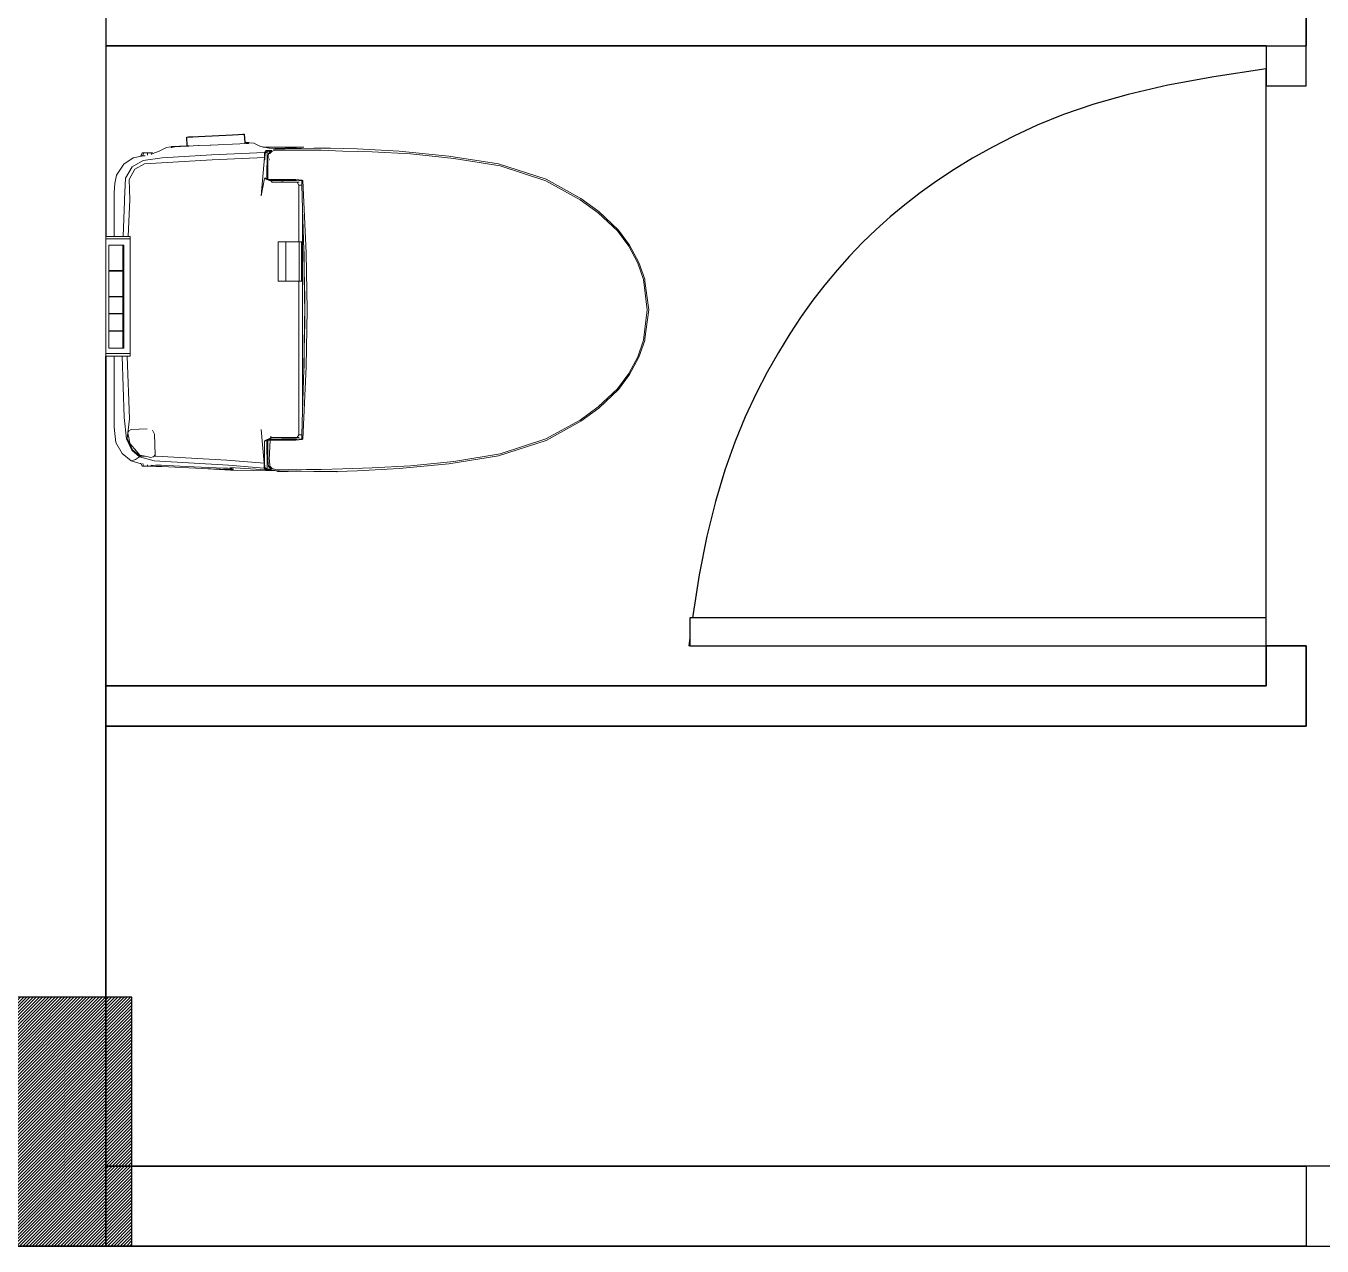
# Model space of a CAD drawing. Header units: millimetres. Extents: x 6923 to 14208, y 3430 to 4414.
# Drawn here: x 13060.1 to 13133.1, y 4105.7 to 4174.3 of the extents above; entities that cross this region are included whole.
import ezdxf

# ---------------------------------------------------------------- set-up
doc = ezdxf.new("R2010")
doc.units = ezdxf.units.MM
doc.linetypes.add('DASHED2', pattern=[0.375, 0.25, -0.125])
for name, color, linetype, lineweight in [('door', 104, 'Continuous', 25), ('Furniture', 252, 'Continuous', 0), ('wall', 160, 'Continuous', 35)]:
    doc.layers.add(name, color=color, linetype=linetype, lineweight=lineweight)
doc.layers.add('GRID LINE', color=12, linetype='DASHED2')
doc.layers.add('SectionCutEdges', color=7, linetype='Continuous')

msp = doc.modelspace()

# ---------------------------------------------------------------- hatches: boundary and pattern name
at = {"layer": 'GRID LINE', "linetype": 'DASHED2'}
h = msp.add_hatch(dxfattribs=at)
h.set_pattern_fill('ANSI31', color=5)
h.set_pattern_definition([(45, (-2369.56855, 3619.59049), (-0.0883883476, 0.0883883476), [])])
h.paths.add_polyline_path([(13055.26, 4119.671), (13055.26, 4114.669), (13055.26, 4110.165), (13054.106, 4110.165), (13054.106, 4105.671), (13064.26, 4105.671), (13064.26, 4119.671)])
h.paths.add_polyline_path([(13055.26, 4119.671), (13054.106, 4119.671), (13054.106, 4110.165), (13055.26, 4110.165), (13055.26, 4114.669)], flags=17)
h.paths.add_polyline_path([(13066.106, 4119.671), (13064.26, 4119.671), (13064.26, 4105.671), (13066.106, 4105.671)])

# ---------------------------------------------------------------- linework, layer by layer
for p, q in [((13069.191, 4168.093), (13069.281, 4168.098)), ((13069.219, 4167.606), (13069.191, 4168.093)), ((13069.281, 4168.098), (13069.525, 4168.11)), ((13069.525, 4168.11), (13069.859, 4168.126)), ((13069.859, 4168.126), (13071.761, 4168.218)), ((13071.761, 4168.218), (13072.096, 4168.235)), ((13072.096, 4168.235), (13072.34, 4168.246)), ((13072.34, 4168.246), (13072.43, 4168.251)), ((13072.43, 4168.251), (13072.456, 4167.779))]:
    msp.add_line(p, q)
at = {"layer": 'door'}
for p, q in [((13129.95, 4173.222), (13129.95, 4170.97)), ((13129.95, 4173.222), (13132.202, 4173.222)), ((13132.202, 4170.97), (13132.202, 4173.222)), ((13129.95, 4139.442), (13129.95, 4171.929)), ((13129.95, 4170.97), (13132.202, 4170.97)), ((13097.52, 4141.018), (13097.52, 4139.442)), ((13129.95, 4141.018), (13097.52, 4141.018)), ((13097.52, 4139.88), (13097.463, 4139.442)), ((13097.52, 4139.442), (13097.463, 4139.442)), ((13097.52, 4139.442), (13129.95, 4139.442)), ((13134.003, 4110.165), (13132.202, 4110.165)), ((13132.202, 4110.165), (13132.202, 4105.661)), ((13132.202, 4105.661), (13134.454, 4105.661))]:
    msp.add_line(p, q, dxfattribs=at)
msp.add_lwpolyline([(13129.95, 4171.929), (13127, 4171.49), (13124.428, 4171.009), (13122.192, 4170.49), (13120.249, 4169.94), (13118.555, 4169.362), (13117.068, 4168.764), (13115.745, 4168.151), (13114.544, 4167.527), (13113.427, 4166.897), (13112.382, 4166.261), (13111.401, 4165.614), (13110.479, 4164.956), (13109.609, 4164.283), (13108.783, 4163.593), (13107.995, 4162.884), (13107.239, 4162.152), (13106.507, 4161.396), (13105.798, 4160.608), (13105.108, 4159.782), (13104.435, 4158.912), (13103.777, 4157.99), (13103.131, 4157.01), (13102.494, 4155.965), (13101.864, 4154.848), (13101.241, 4153.649), (13100.63, 4152.348), (13100.04, 4150.92), (13099.478, 4149.34), (13098.952, 4147.584), (13098.47, 4145.628), (13098.04, 4143.447), (13097.67, 4141.018)], dxfattribs=at)
at = {"layer": 'Furniture'}
for p, q in [((13066.608, 4167.04), (13066.674, 4167.206)), ((13066.674, 4167.206), (13066.762, 4167.206)), ((13066.715, 4167.04), (13066.762, 4167.206)), ((13066.762, 4167.206), (13066.972, 4167.206)), ((13066.972, 4167.066), (13066.972, 4167.206)), ((13067.182, 4167.206), (13066.972, 4167.206)), ((13067.269, 4167.206), (13067.182, 4167.206)), ((13067.207, 4167.118), (13067.182, 4167.206)), ((13067.269, 4167.206), (13067.289, 4167.157)), ((13067.289, 4167.157), (13067.646, 4167.292)), ((13067.295, 4167.142), (13067.289, 4167.157)), ((13067.646, 4167.292), (13068.047, 4167.513)), ((13070.58, 4167.095), (13067.813, 4166.921)), ((13068.047, 4167.513), (13068.289, 4167.549)), ((13068.289, 4167.549), (13068.324, 4167.523)), ((13068.29, 4167.492), (13068.29, 4167.488)), ((13068.323, 4167.491), (13068.323, 4167.495)), ((13068.324, 4167.523), (13068.326, 4167.558)), ((13068.324, 4167.523), (13068.341, 4167.511)), ((13068.326, 4167.558), (13069.219, 4167.606)), ((13068.326, 4167.558), (13068.347, 4167.555)), ((13068.341, 4167.511), (13068.523, 4167.539)), ((13068.347, 4167.555), (13068.384, 4167.553)), ((13068.384, 4167.553), (13068.455, 4167.552)), ((13068.523, 4167.539), (13068.823, 4167.563)), ((13068.823, 4167.563), (13068.692, 4167.558)), ((13068.829, 4167.563), (13068.823, 4167.563)), ((13068.829, 4167.563), (13068.833, 4167.564)), ((13068.833, 4167.564), (13069.22, 4167.581)), ((13069.219, 4167.6), (13069.219, 4167.606)), ((13069.219, 4167.6), (13069.309, 4167.603)), ((13069.22, 4167.581), (13069.31, 4167.585)), ((13069.22, 4167.581), (13069.22, 4167.584)), ((13069.309, 4167.603), (13069.335, 4167.605)), ((13069.31, 4167.585), (13069.554, 4167.596)), ((13069.554, 4167.596), (13069.858, 4167.609)), ((13069.889, 4167.61), (13069.858, 4167.609)), ((13069.889, 4167.61), (13069.888, 4167.613)), ((13070.512, 4167.638), (13069.889, 4167.61)), ((13070.512, 4167.638), (13070.551, 4167.64)), ((13070.551, 4167.64), (13072.182, 4167.706)), ((13073.562, 4167.225), (13070.58, 4167.095)), ((13072.182, 4167.706), (13072.509, 4167.723)), ((13072.456, 4167.779), (13072.689, 4167.791)), ((13072.456, 4167.779), (13072.457, 4167.778)), ((13072.457, 4167.778), (13072.457, 4167.767)), ((13072.458, 4167.744), (13072.459, 4167.742)), ((13072.509, 4167.723), (13072.519, 4167.723)), ((13072.519, 4167.723), (13072.646, 4167.735)), ((13072.519, 4167.723), (13072.568, 4167.733)), ((13072.568, 4167.733), (13072.618, 4167.751)), ((13072.618, 4167.751), (13072.657, 4167.77)), ((13072.66, 4167.741), (13072.646, 4167.735)), ((13072.657, 4167.77), (13072.689, 4167.791)), ((13072.681, 4167.751), (13072.66, 4167.741)), ((13072.694, 4167.756), (13072.681, 4167.751)), ((13072.689, 4167.791), (13072.694, 4167.756)), ((13072.736, 4167.774), (13072.694, 4167.756)), ((13072.736, 4167.774), (13072.971, 4167.744)), ((13072.971, 4167.744), (13073.337, 4167.562)), ((13073.337, 4167.562), (13073.574, 4167.516)), ((13073.497, 4167.516), (13073.479, 4167.516)), ((13073.479, 4167.516), (13073.497, 4167.516)), ((13073.497, 4167.516), (13073.542, 4167.516)), ((13073.541, 4167.516), (13073.497, 4167.516)), ((13073.542, 4167.516), (13073.574, 4167.516)), ((13073.562, 4167.225), (13073.561, 4166.943)), ((13073.666, 4167.329), (13073.562, 4167.225)), ((13073.61, 4167.184), (13073.562, 4167.225)), ((13073.574, 4167.516), (13073.834, 4167.465)), ((13073.574, 4167.516), (13075.79, 4167.516)), ((13073.581, 4166.906), (13073.61, 4167.184)), ((13073.61, 4167.184), (13073.71, 4167.283)), ((13073.974, 4167.342), (13073.666, 4167.329)), ((13073.71, 4167.283), (13073.666, 4167.329)), ((13073.71, 4167.283), (13073.703, 4165.742)), ((13073.71, 4167.283), (13073.908, 4167.292)), ((13073.793, 4167.173), (13073.747, 4166.806)), ((13073.793, 4167.173), (13073.908, 4167.292)), ((13073.874, 4167.168), (13073.793, 4167.173)), ((13073.834, 4167.465), (13074.735, 4167.451)), ((13073.874, 4167.168), (13074.008, 4167.291)), ((13073.908, 4167.292), (13073.913, 4167.297)), ((13073.913, 4167.297), (13073.945, 4167.33)), ((13073.945, 4167.33), (13073.953, 4167.334)), ((13074.194, 4167.349), (13074.008, 4167.291)), ((13074.067, 4167.399), (13074.143, 4167.416)), ((13074.19, 4167.419), (13074.143, 4167.416)), ((13074.412, 4167.434), (13074.19, 4167.419)), ((13074.534, 4167.36), (13074.194, 4167.349)), ((13074.412, 4167.434), (13074.734, 4167.438)), ((13074.534, 4167.36), (13074.92, 4167.359)), ((13074.732, 4167.443), (13074.735, 4167.451)), ((13074.734, 4167.438), (13074.825, 4167.441)), ((13074.735, 4167.451), (13074.755, 4167.502)), ((13074.842, 4167.502), (13074.755, 4167.502)), ((13074.825, 4167.441), (13074.842, 4167.502)), ((13074.825, 4167.441), (13074.833, 4167.44)), ((13074.833, 4167.44), (13075.053, 4167.446)), ((13075.053, 4167.502), (13074.842, 4167.502)), ((13074.92, 4167.359), (13075.378, 4167.363)), ((13075.053, 4167.446), (13075.053, 4167.502)), ((13075.053, 4167.502), (13075.263, 4167.502)), ((13075.053, 4167.446), (13075.136, 4167.448)), ((13075.136, 4167.448), (13075.278, 4167.449)), ((13075.278, 4167.449), (13075.263, 4167.502)), ((13075.263, 4167.502), (13075.35, 4167.502)), ((13075.278, 4167.449), (13075.371, 4167.449)), ((13075.35, 4167.502), (13075.371, 4167.449)), ((13075.371, 4167.449), (13075.645, 4167.451)), ((13075.378, 4167.363), (13075.936, 4167.356)), ((13075.578, 4167.516), (13075.664, 4167.516)), ((13075.645, 4167.451), (13076.335, 4167.461)), ((13075.664, 4167.516), (13075.728, 4167.516)), ((13075.772, 4167.516), (13075.728, 4167.516)), ((13075.79, 4167.516), (13075.772, 4167.516)), ((13075.936, 4167.356), (13076.749, 4167.348)), ((13077.278, 4167.462), (13076.335, 4167.461)), ((13076.749, 4167.348), (13077.97, 4167.306)), ((13078.779, 4167.428), (13077.278, 4167.462)), ((13077.97, 4167.306), (13079.635, 4167.264)), ((13078.779, 4167.428), (13081.147, 4167.3)), ((13079.635, 4167.264), (13081.779, 4167.147)), ((13081.147, 4167.3), (13083.947, 4167.024)), ((13081.779, 4167.147), (13084.234, 4166.894)), ((13065.245, 4165.953), (13065.641, 4166.562)), ((13065.641, 4166.562), (13066.178, 4166.925)), ((13066.123, 4166.425), (13065.751, 4165.775)), ((13066.737, 4166.768), (13066.123, 4166.425)), ((13066.178, 4166.925), (13066.737, 4167.04)), ((13066.271, 4166.282), (13066.818, 4166.586)), ((13066.715, 4167.04), (13066.608, 4167.04)), ((13066.737, 4167.04), (13066.715, 4167.04)), ((13066.737, 4167.04), (13066.842, 4167.04)), ((13067.813, 4166.921), (13066.737, 4166.768)), ((13066.818, 4166.586), (13067.776, 4166.638)), ((13067.776, 4166.638), (13070.615, 4166.817)), ((13070.615, 4166.817), (13073.561, 4166.943)), ((13073.561, 4166.943), (13073.373, 4164.787)), ((13073.583, 4166.805), (13073.561, 4166.803)), ((13073.583, 4166.805), (13073.581, 4166.906)), ((13073.747, 4166.806), (13073.763, 4165.714)), ((13073.843, 4166.845), (13073.832, 4166.845)), ((13073.836, 4166.816), (13073.84, 4166.816)), ((13086.744, 4166.583), (13083.947, 4167.024)), ((13084.234, 4166.894), (13086.834, 4166.467)), ((13089.418, 4165.726), (13086.744, 4166.583)), ((13086.834, 4166.467), (13089.413, 4165.626)), ((13065.141, 4165.473), (13065.245, 4165.953)), ((13065.751, 4165.775), (13065.688, 4164.594)), ((13065.947, 4165.709), (13066.271, 4166.282)), ((13065.978, 4164.57), (13065.947, 4165.709)), ((13073.373, 4164.787), (13073.562, 4165.765)), ((13073.562, 4165.765), (13073.595, 4165.791)), ((13073.562, 4165.765), (13073.981, 4165.596)), ((13073.612, 4165.783), (13073.595, 4165.791)), ((13073.615, 4165.781), (13073.612, 4165.783)), ((13073.62, 4165.78), (13073.615, 4165.781)), ((13073.703, 4165.742), (13073.62, 4165.78)), ((13073.763, 4165.714), (13073.703, 4165.742)), ((13073.784, 4165.705), (13073.763, 4165.714)), ((13073.795, 4165.705), (13073.784, 4165.705)), ((13073.81, 4165.693), (13073.784, 4165.705)), ((13073.858, 4165.687), (13073.795, 4165.705)), ((13073.858, 4165.705), (13073.795, 4165.705)), ((13073.858, 4165.681), (13073.81, 4165.693)), ((13073.858, 4165.671), (13073.81, 4165.693)), ((13073.889, 4165.705), (13073.858, 4165.705)), ((13073.905, 4165.65), (13073.858, 4165.671)), ((13074.163, 4165.705), (13073.889, 4165.705)), ((13073.981, 4165.615), (13073.905, 4165.65)), ((13073.986, 4165.65), (13073.905, 4165.65)), ((13074.027, 4165.638), (13073.986, 4165.65)), ((13073.986, 4165.65), (13074.003, 4165.65)), ((13074.129, 4165.65), (13074.003, 4165.65)), ((13074.145, 4165.638), (13074.027, 4165.638)), ((13074.133, 4165.65), (13074.129, 4165.65)), ((13074.294, 4165.65), (13074.133, 4165.65)), ((13074.185, 4165.638), (13074.145, 4165.638)), ((13074.507, 4165.705), (13074.163, 4165.705)), ((13074.382, 4165.638), (13074.185, 4165.638)), ((13074.343, 4165.65), (13074.294, 4165.65)), ((13074.405, 4165.65), (13074.343, 4165.65)), ((13074.666, 4165.638), (13074.382, 4165.638)), ((13074.5, 4165.65), (13074.405, 4165.65)), ((13074.638, 4165.65), (13074.5, 4165.65)), ((13074.507, 4165.705), (13074.846, 4165.705)), ((13074.907, 4165.65), (13074.638, 4165.65)), ((13074.993, 4165.638), (13074.666, 4165.638)), ((13074.846, 4165.705), (13075.338, 4165.705)), ((13074.928, 4165.65), (13074.907, 4165.65)), ((13074.967, 4165.65), (13074.928, 4165.65)), ((13075.055, 4165.65), (13074.967, 4165.65)), ((13075.239, 4165.638), (13074.993, 4165.638)), ((13075.256, 4165.65), (13075.055, 4165.65)), ((13075.666, 4165.631), (13075.239, 4165.638)), ((13075.343, 4165.65), (13075.256, 4165.65)), ((13075.338, 4165.705), (13075.675, 4165.657)), ((13075.675, 4165.657), (13075.666, 4165.631)), ((13075.672, 4165.407), (13075.666, 4165.631)), ((13075.675, 4165.657), (13075.685, 4165.656)), ((13075.685, 4165.656), (13075.717, 4165.651)), ((13075.908, 4161.575), (13075.717, 4165.651)), ((13089.413, 4165.626), (13091.337, 4164.564)), ((13091.379, 4164.638), (13089.418, 4165.726)), ((13065.108, 4164.979), (13065.141, 4165.473)), ((13065.108, 4162.495), (13065.108, 4164.979)), ((13073.981, 4165.615), (13073.981, 4165.596)), ((13073.981, 4165.596), (13073.981, 4165.57)), ((13073.981, 4165.57), (13073.981, 4165.563)), ((13073.981, 4165.563), (13073.981, 4165.55)), ((13073.981, 4165.55), (13073.981, 4165.525)), ((13074.061, 4165.549), (13073.981, 4165.55)), ((13074.071, 4165.549), (13074.061, 4165.549)), ((13074.738, 4165.557), (13074.071, 4165.549)), ((13074.62, 4165.57), (13074.519, 4165.57)), ((13074.62, 4165.57), (13075.494, 4165.557)), ((13075.4, 4165.549), (13074.738, 4165.557)), ((13075.494, 4165.557), (13075.4, 4165.549)), ((13075.504, 4165.39), (13075.4, 4165.549)), ((13075.522, 4165.557), (13075.494, 4165.557)), ((13075.504, 4165.39), (13075.504, 4162.189)), ((13075.504, 4165.39), (13075.645, 4165.39)), ((13075.645, 4165.39), (13075.673, 4165.39)), ((13075.673, 4165.39), (13075.672, 4165.407)), ((13075.71, 4164.058), (13075.673, 4165.39)), ((13065.678, 4164.488), (13065.61, 4162.495)), ((13065.688, 4164.594), (13065.678, 4164.488)), ((13065.9, 4162.495), (13065.978, 4164.57)), ((13091.337, 4164.564), (13092.351, 4163.819)), ((13092.384, 4163.894), (13091.379, 4164.638)), ((13075.71, 4164.058), (13075.707, 4163.892)), ((13075.707, 4163.371), (13075.71, 4164.058)), ((13075.707, 4163.892), (13075.707, 4163.371)), ((13075.777, 4161.722), (13075.71, 4164.058)), ((13092.351, 4163.819), (13093.44, 4162.807)), ((13093.492, 4162.853), (13092.384, 4163.894)), ((13075.7, 4162.189), (13075.707, 4163.371)), ((13093.44, 4162.807), (13094.073, 4161.952)), ((13094.119, 4162.003), (13093.492, 4162.853)), ((13064.641, 4162.495), (13065.108, 4162.495)), ((13064.641, 4162.495), (13064.641, 4162.363)), ((13066, 4162.363), (13064.641, 4162.363)), ((13064.641, 4162.363), (13064.641, 4161.979)), ((13064.641, 4161.979), (13064.641, 4156.254)), ((13065.597, 4162.003), (13064.809, 4162.003)), ((13064.809, 4161.979), (13064.809, 4162.003)), ((13064.809, 4160.578), (13064.809, 4161.979)), ((13065.108, 4162.495), (13065.142, 4162.495)), ((13065.142, 4162.495), (13065.15, 4162.495)), ((13065.15, 4162.495), (13065.169, 4162.495)), ((13065.169, 4162.495), (13065.193, 4162.495)), ((13065.193, 4162.495), (13065.256, 4162.495)), ((13065.256, 4162.495), (13065.373, 4162.495)), ((13065.373, 4162.495), (13065.417, 4162.495)), ((13065.417, 4162.495), (13065.597, 4162.495)), ((13065.597, 4162.495), (13065.61, 4162.495)), ((13065.597, 4162.003), (13065.647, 4162.003)), ((13065.597, 4161.979), (13065.597, 4162.003)), ((13065.597, 4160.578), (13065.597, 4161.979)), ((13065.61, 4162.495), (13065.701, 4162.495)), ((13065.647, 4162.003), (13065.647, 4161.979)), ((13065.647, 4161.979), (13065.647, 4160.578)), ((13065.701, 4162.495), (13065.9, 4162.495)), ((13065.9, 4162.495), (13066, 4162.495)), ((13066, 4162.363), (13066, 4162.495)), ((13066, 4161.979), (13066, 4162.363)), ((13066, 4158.381), (13066, 4161.979)), ((13074.342, 4159.982), (13074.342, 4162.189)), ((13074.342, 4162.189), (13074.753, 4162.189)), ((13074.753, 4162.189), (13074.763, 4162.189)), ((13074.763, 4159.982), (13074.763, 4162.189)), ((13074.763, 4162.189), (13075.504, 4162.189)), ((13075.504, 4162.189), (13075.514, 4162.189)), ((13075.514, 4159.982), (13075.514, 4162.189)), ((13075.514, 4162.189), (13075.644, 4162.189)), ((13075.644, 4162.189), (13075.657, 4162.189)), ((13075.657, 4162.189), (13075.7, 4162.189)), ((13075.657, 4159.982), (13075.657, 4162.189)), ((13075.697, 4161.694), (13075.7, 4162.189)), ((13094.639, 4161.022), (13094.119, 4162.003)), ((13075.7, 4159.982), (13075.697, 4161.694)), ((13075.778, 4161.66), (13075.777, 4161.722)), ((13075.797, 4160.473), (13075.778, 4161.66)), ((13075.792, 4161.655), (13075.807, 4160.617)), ((13075.965, 4158.364), (13075.908, 4161.575)), ((13094.073, 4161.952), (13094.577, 4161.002)), ((13065.597, 4160.578), (13064.809, 4160.578)), ((13065.597, 4160.548), (13064.809, 4160.548)), ((13064.809, 4159.122), (13064.809, 4160.548)), ((13065.647, 4160.578), (13065.597, 4160.578)), ((13065.597, 4159.122), (13065.597, 4160.548)), ((13065.597, 4160.548), (13065.647, 4160.548)), ((13065.647, 4160.548), (13065.647, 4159.122)), ((13075.807, 4160.617), (13075.831, 4159.05)), ((13094.577, 4161.002), (13094.909, 4160.068)), ((13094.973, 4160.091), (13094.639, 4161.022)), ((13074.753, 4159.982), (13074.342, 4159.982)), ((13074.763, 4159.982), (13074.753, 4159.982)), ((13075.504, 4159.982), (13074.763, 4159.982)), ((13075.504, 4159.982), (13075.504, 4151.338)), ((13075.514, 4159.982), (13075.504, 4159.982)), ((13075.644, 4159.982), (13075.514, 4159.982)), ((13075.657, 4159.982), (13075.644, 4159.982)), ((13075.7, 4159.982), (13075.657, 4159.982)), ((13075.701, 4159.05), (13075.7, 4159.982)), ((13075.821, 4159.05), (13075.797, 4160.473)), ((13094.909, 4160.068), (13095.113, 4158.364)), ((13094.973, 4160.091), (13094.987, 4159.988)), ((13094.987, 4159.988), (13095.197, 4158.364)), ((13065.597, 4159.122), (13064.809, 4159.122)), ((13065.597, 4159.096), (13064.809, 4159.096)), ((13064.809, 4158.153), (13064.809, 4159.096)), ((13065.647, 4159.122), (13065.597, 4159.122)), ((13065.597, 4158.153), (13065.597, 4159.096)), ((13065.597, 4159.096), (13065.647, 4159.096)), ((13065.647, 4159.096), (13065.647, 4158.153)), ((13066, 4156.254), (13066, 4158.381)), ((13075.701, 4158.636), (13075.701, 4159.05)), ((13075.701, 4158.365), (13075.701, 4158.636)), ((13075.701, 4157.678), (13075.701, 4158.365)), ((13075.833, 4158.364), (13075.821, 4159.05)), ((13075.821, 4157.678), (13075.833, 4158.364)), ((13075.831, 4159.05), (13075.841, 4158.364)), ((13075.841, 4158.364), (13075.831, 4157.678)), ((13075.908, 4155.153), (13075.965, 4158.364)), ((13095.113, 4158.364), (13094.909, 4156.659)), ((13095.197, 4158.364), (13094.987, 4156.74)), ((13065.597, 4158.153), (13064.809, 4158.153)), ((13065.597, 4158.133), (13064.809, 4158.133)), ((13064.809, 4157.19), (13064.809, 4158.133)), ((13065.647, 4158.153), (13065.597, 4158.153)), ((13065.597, 4157.19), (13065.597, 4158.133)), ((13065.597, 4158.133), (13065.647, 4158.133)), ((13065.647, 4158.133), (13065.647, 4157.19)), ((13075.697, 4155.034), (13075.701, 4157.678)), ((13075.797, 4156.255), (13075.821, 4157.678)), ((13075.831, 4157.678), (13075.807, 4156.111)), ((13065.597, 4157.19), (13064.809, 4157.19)), ((13065.597, 4157.16), (13064.809, 4157.16)), ((13064.809, 4156.254), (13064.809, 4157.16)), ((13065.647, 4157.19), (13065.597, 4157.19)), ((13065.597, 4157.16), (13065.647, 4157.16)), ((13065.597, 4156.254), (13065.597, 4157.16)), ((13065.647, 4157.16), (13065.647, 4156.254)), ((13064.641, 4156.254), (13064.641, 4155.907)), ((13064.809, 4156.217), (13064.809, 4156.254)), ((13065.597, 4156.217), (13064.809, 4156.217)), ((13065.597, 4156.217), (13065.597, 4156.254)), ((13065.647, 4156.217), (13065.597, 4156.217)), ((13065.647, 4156.254), (13065.647, 4156.217)), ((13066, 4155.907), (13066, 4156.254)), ((13075.778, 4155.068), (13075.797, 4156.255)), ((13094.909, 4156.659), (13094.577, 4155.726)), ((13094.639, 4155.706), (13094.973, 4156.637)), ((13094.987, 4156.74), (13094.973, 4156.637)), ((13064.641, 4155.907), (13066, 4155.907)), ((13064.641, 4155.907), (13064.641, 4155.756)), ((13064.641, 4155.756), (13065.108, 4155.756)), ((13065.108, 4151.755), (13065.108, 4155.756)), ((13065.108, 4155.756), (13065.121, 4155.756)), ((13065.121, 4155.756), (13065.153, 4155.756)), ((13065.153, 4155.756), (13065.176, 4155.756)), ((13065.176, 4155.756), (13065.223, 4155.756)), ((13065.223, 4155.756), (13065.267, 4155.756)), ((13065.267, 4155.756), (13065.346, 4155.756)), ((13065.346, 4155.756), (13065.431, 4155.756)), ((13065.431, 4155.756), (13065.535, 4155.756)), ((13065.535, 4155.756), (13065.558, 4155.756)), ((13065.558, 4155.756), (13065.673, 4152.309)), ((13065.558, 4155.756), (13065.685, 4155.756)), ((13065.685, 4155.756), (13065.842, 4155.756)), ((13065.97, 4152.233), (13065.842, 4155.756)), ((13065.842, 4155.756), (13066, 4155.756)), ((13066, 4155.756), (13066, 4155.907)), ((13075.807, 4156.111), (13075.792, 4155.073)), ((13094.577, 4155.726), (13094.073, 4154.775)), ((13094.119, 4154.724), (13094.639, 4155.706)), ((13075.707, 4153.357), (13075.697, 4155.034)), ((13075.71, 4152.67), (13075.777, 4155.006)), ((13075.717, 4151.077), (13075.908, 4155.153)), ((13075.777, 4155.006), (13075.778, 4155.068)), ((13094.073, 4154.775), (13093.44, 4153.921)), ((13093.492, 4153.875), (13094.119, 4154.724)), ((13075.707, 4153.357), (13075.707, 4152.836)), ((13075.71, 4152.67), (13075.707, 4153.357)), ((13093.44, 4153.921), (13092.351, 4152.909)), ((13092.384, 4152.834), (13093.492, 4153.875)), ((13075.71, 4152.67), (13075.673, 4151.338)), ((13075.707, 4152.836), (13075.71, 4152.67)), ((13092.351, 4152.909), (13091.337, 4152.164)), ((13091.379, 4152.09), (13092.384, 4152.834)), ((13065.134, 4151.397), (13065.108, 4151.755)), ((13065.673, 4152.309), (13065.793, 4151.112)), ((13065.842, 4151.126), (13065.97, 4152.233)), ((13091.337, 4152.164), (13089.413, 4151.102)), ((13089.418, 4151.002), (13091.379, 4152.09)), ((13065.189, 4150.899), (13065.134, 4151.397)), ((13065.793, 4151.112), (13065.842, 4151.126)), ((13065.793, 4151.112), (13066.093, 4150.459)), ((13066.133, 4150.489), (13065.842, 4151.126)), ((13065.881, 4151.425), (13065.938, 4151.559)), ((13065.933, 4151.161), (13065.881, 4151.425)), ((13065.953, 4151.058), (13065.933, 4151.161)), ((13065.938, 4151.559), (13066.067, 4151.634)), ((13065.976, 4150.94), (13065.953, 4151.058)), ((13066.067, 4151.634), (13066.963, 4151.665)), ((13067.266, 4151.583), (13067.38, 4151.362)), ((13067.38, 4151.362), (13067.421, 4150.201)), ((13073.372, 4151.637), (13073.541, 4149.728)), ((13073.928, 4151.153), (13073.562, 4150.993)), ((13073.703, 4151.024), (13073.784, 4151.058)), ((13073.764, 4151.023), (13073.784, 4151.028)), ((13073.784, 4151.058), (13073.831, 4151.078)), ((13073.784, 4151.058), (13073.784, 4151.028)), ((13073.784, 4151.028), (13073.858, 4151.047)), ((13073.784, 4151.028), (13073.784, 4151.023)), ((13073.795, 4151.023), (13073.858, 4151.041)), ((13073.831, 4151.078), (13073.921, 4151.116)), ((13073.831, 4151.078), (13073.858, 4151.078)), ((13073.986, 4151.078), (13073.858, 4151.078)), ((13073.921, 4151.116), (13073.928, 4151.153)), ((13073.928, 4151.245), (13073.928, 4151.217)), ((13073.928, 4151.217), (13073.928, 4151.177)), ((13073.928, 4151.177), (13074.071, 4151.179)), ((13073.928, 4151.177), (13073.928, 4151.153)), ((13073.986, 4151.078), (13074.027, 4151.09)), ((13074.003, 4151.078), (13073.986, 4151.078)), ((13074.003, 4151.078), (13074.129, 4151.078)), ((13074.027, 4151.09), (13074.17, 4151.09)), ((13074.071, 4151.179), (13074.088, 4151.179)), ((13074.088, 4151.179), (13074.738, 4151.171)), ((13074.129, 4151.078), (13074.133, 4151.078)), ((13074.133, 4151.078), (13074.294, 4151.078)), ((13074.17, 4151.09), (13074.185, 4151.09)), ((13074.185, 4151.09), (13074.382, 4151.09)), ((13074.294, 4151.078), (13074.343, 4151.078)), ((13074.343, 4151.078), (13074.405, 4151.078)), ((13074.382, 4151.09), (13074.666, 4151.09)), ((13074.405, 4151.078), (13074.5, 4151.078)), ((13074.5, 4151.078), (13074.638, 4151.078)), ((13074.519, 4151.157), (13074.62, 4151.157)), ((13074.62, 4151.157), (13075.36, 4151.169)), ((13074.638, 4151.078), (13074.907, 4151.078)), ((13074.666, 4151.09), (13074.993, 4151.09)), ((13074.738, 4151.171), (13075.358, 4151.178)), ((13074.907, 4151.078), (13074.928, 4151.078)), ((13074.928, 4151.078), (13074.967, 4151.078)), ((13074.967, 4151.078), (13075.055, 4151.078)), ((13074.993, 4151.09), (13075.239, 4151.09)), ((13075.055, 4151.078), (13075.256, 4151.078)), ((13075.239, 4151.09), (13075.378, 4151.092)), ((13075.256, 4151.078), (13075.343, 4151.078)), ((13075.675, 4151.071), (13075.338, 4151.023)), ((13075.358, 4151.178), (13075.4, 4151.179)), ((13075.36, 4151.169), (13075.494, 4151.171)), ((13075.378, 4151.092), (13075.666, 4151.096)), ((13075.4, 4151.179), (13075.504, 4151.338)), ((13075.4, 4151.179), (13075.494, 4151.171)), ((13075.494, 4151.171), (13075.523, 4151.171)), ((13075.644, 4151.338), (13075.504, 4151.338)), ((13075.673, 4151.338), (13075.644, 4151.338)), ((13075.666, 4151.096), (13075.672, 4151.321)), ((13075.666, 4151.096), (13075.675, 4151.071)), ((13075.672, 4151.321), (13075.673, 4151.338)), ((13075.685, 4151.072), (13075.675, 4151.071)), ((13075.717, 4151.077), (13075.685, 4151.072)), ((13089.413, 4151.102), (13086.834, 4150.26)), ((13065.552, 4150.273), (13065.189, 4150.899)), ((13065.998, 4150.828), (13065.976, 4150.94)), ((13066.361, 4150.406), (13065.998, 4150.828)), ((13066.093, 4150.459), (13066.538, 4150.084)), ((13066.563, 4150.127), (13066.133, 4150.489)), ((13066.546, 4150.192), (13066.361, 4150.406)), ((13073.595, 4150.978), (13073.562, 4150.993)), ((13073.565, 4149.922), (13073.562, 4150.993)), ((13073.595, 4150.978), (13073.612, 4150.985)), ((13073.612, 4150.985), (13073.614, 4150.986)), ((13073.614, 4150.986), (13073.671, 4151.01)), ((13073.671, 4151.01), (13073.703, 4151.024)), ((13073.703, 4151.024), (13073.709, 4149.401)), ((13073.764, 4151.023), (13073.747, 4149.921)), ((13073.764, 4151.023), (13073.784, 4151.023)), ((13073.784, 4151.023), (13073.795, 4151.023)), ((13073.795, 4151.023), (13073.858, 4151.023)), ((13073.889, 4151.023), (13073.838, 4149.931)), ((13073.858, 4151.023), (13073.889, 4151.023)), ((13073.889, 4151.023), (13074.163, 4151.023)), ((13074.163, 4151.023), (13074.507, 4151.023)), ((13074.846, 4151.023), (13074.507, 4151.023)), ((13075.338, 4151.023), (13074.846, 4151.023)), ((13086.744, 4150.145), (13089.418, 4151.002)), ((13066.058, 4149.858), (13065.552, 4150.273)), ((13066.058, 4149.858), (13066.297, 4149.945)), ((13066.62, 4149.696), (13066.058, 4149.858)), ((13066.297, 4149.945), (13066.538, 4150.084)), ((13066.563, 4150.127), (13066.538, 4150.084)), ((13066.538, 4150.084), (13067.353, 4149.865)), ((13066.844, 4150.13), (13066.546, 4150.192)), ((13066.844, 4150.13), (13066.563, 4150.127)), ((13066.62, 4149.696), (13066.609, 4149.725)), ((13066.674, 4149.561), (13066.62, 4149.696)), ((13066.762, 4149.561), (13066.72, 4149.707)), ((13066.952, 4150.107), (13066.844, 4150.13)), ((13067.167, 4150.062), (13066.952, 4150.107)), ((13066.972, 4149.561), (13066.972, 4149.639)), ((13067.306, 4150.087), (13067.167, 4150.062)), ((13067.182, 4149.561), (13067.193, 4149.599)), ((13067.193, 4149.599), (13067.196, 4149.608)), ((13067.283, 4149.594), (13067.193, 4149.599)), ((13067.196, 4149.608), (13067.199, 4149.62)), ((13067.234, 4149.581), (13067.281, 4149.59)), ((13067.267, 4149.571), (13067.234, 4149.581)), ((13067.273, 4149.57), (13067.267, 4149.571)), ((13067.273, 4149.57), (13067.269, 4149.561)), ((13067.478, 4149.554), (13067.273, 4149.57)), ((13067.283, 4149.594), (13067.281, 4149.59)), ((13067.281, 4149.59), (13067.297, 4149.593)), ((13067.287, 4149.605), (13067.283, 4149.594)), ((13067.297, 4149.593), (13067.283, 4149.594)), ((13067.29, 4149.611), (13067.287, 4149.605)), ((13067.297, 4149.593), (13067.351, 4149.604)), ((13067.349, 4150.129), (13067.306, 4150.087)), ((13067.354, 4150.135), (13067.349, 4150.129)), ((13067.351, 4149.604), (13067.43, 4149.619)), ((13067.353, 4149.865), (13071.535, 4149.619)), ((13067.396, 4150.176), (13067.354, 4150.135)), ((13067.461, 4150.136), (13067.354, 4150.135)), ((13067.421, 4150.201), (13067.396, 4150.176)), ((13067.43, 4149.619), (13067.526, 4149.622)), ((13071.438, 4149.898), (13067.461, 4150.136)), ((13067.526, 4149.622), (13067.741, 4149.617)), ((13067.741, 4149.617), (13068.071, 4149.605)), ((13068.071, 4149.605), (13069.174, 4149.555)), ((13073.541, 4149.728), (13071.438, 4149.898)), ((13071.535, 4149.619), (13073.546, 4149.448)), ((13073.566, 4149.764), (13073.541, 4149.728)), ((13073.541, 4149.728), (13073.546, 4149.448)), ((13073.565, 4149.922), (13073.572, 4149.922)), ((13073.566, 4149.764), (13073.565, 4149.922)), ((13073.595, 4149.487), (13073.566, 4149.764)), ((13073.747, 4149.921), (13073.793, 4149.555)), ((13073.832, 4149.883), (13073.843, 4149.883)), ((13073.84, 4149.911), (13073.836, 4149.912)), ((13073.84, 4149.911), (13073.838, 4149.931)), ((13073.843, 4149.883), (13073.84, 4149.911)), ((13073.874, 4149.56), (13073.843, 4149.883)), ((13081.779, 4149.581), (13079.635, 4149.464)), ((13083.947, 4149.704), (13081.147, 4149.428)), ((13084.234, 4149.834), (13081.779, 4149.581)), ((13083.947, 4149.704), (13086.744, 4150.145)), ((13086.834, 4150.26), (13084.234, 4149.834)), ((13066.762, 4149.561), (13066.674, 4149.561)), ((13066.972, 4149.561), (13066.762, 4149.561)), ((13067.182, 4149.561), (13066.972, 4149.561)), ((13067.269, 4149.561), (13067.182, 4149.561)), ((13067.792, 4149.538), (13067.478, 4149.554)), ((13067.797, 4149.538), (13067.792, 4149.538)), ((13070.053, 4149.438), (13067.797, 4149.538)), ((13069.174, 4149.555), (13071.26, 4149.461)), ((13071.656, 4149.348), (13070.053, 4149.438)), ((13071.082, 4149.393), (13070.053, 4149.438)), ((13071.497, 4149.377), (13071.082, 4149.393)), ((13071.26, 4149.461), (13071.506, 4149.448)), ((13071.648, 4149.374), (13071.497, 4149.377)), ((13071.506, 4149.448), (13071.628, 4149.437)), ((13071.611, 4149.491), (13073.668, 4149.359)), ((13071.628, 4149.437), (13071.736, 4149.432)), ((13071.747, 4149.372), (13071.648, 4149.374)), ((13074.281, 4149.301), (13071.656, 4149.348)), ((13071.736, 4149.432), (13071.822, 4149.421)), ((13071.782, 4149.377), (13071.747, 4149.372)), ((13071.822, 4149.421), (13071.782, 4149.377)), ((13073.546, 4149.448), (13073.595, 4149.487)), ((13073.546, 4149.448), (13073.668, 4149.359)), ((13073.709, 4149.401), (13073.595, 4149.487)), ((13073.709, 4149.401), (13073.668, 4149.359)), ((13073.668, 4149.359), (13074.066, 4149.346)), ((13073.953, 4149.394), (13073.709, 4149.401)), ((13073.793, 4149.555), (13073.874, 4149.56)), ((13073.945, 4149.398), (13073.793, 4149.555)), ((13074.008, 4149.437), (13073.874, 4149.56)), ((13073.953, 4149.394), (13073.945, 4149.398)), ((13073.957, 4149.393), (13073.953, 4149.394)), ((13074.008, 4149.437), (13074.194, 4149.379)), ((13074.138, 4149.313), (13074.066, 4149.346)), ((13074.14, 4149.313), (13074.138, 4149.313)), ((13074.143, 4149.312), (13074.14, 4149.313)), ((13074.143, 4149.312), (13074.214, 4149.307)), ((13074.194, 4149.379), (13074.534, 4149.368)), ((13074.214, 4149.307), (13074.28, 4149.303)), ((13074.281, 4149.301), (13074.28, 4149.303)), ((13074.28, 4149.303), (13074.321, 4149.3)), ((13074.321, 4149.3), (13074.281, 4149.301)), ((13074.296, 4149.263), (13074.281, 4149.301)), ((13074.383, 4149.263), (13074.296, 4149.263)), ((13074.321, 4149.3), (13074.373, 4149.296)), ((13074.383, 4149.263), (13074.373, 4149.296)), ((13074.373, 4149.296), (13074.412, 4149.294)), ((13074.593, 4149.263), (13074.383, 4149.263)), ((13074.593, 4149.292), (13074.412, 4149.294)), ((13074.92, 4149.369), (13074.534, 4149.368)), ((13074.593, 4149.263), (13074.593, 4149.292)), ((13074.734, 4149.29), (13074.593, 4149.292)), ((13074.804, 4149.263), (13074.593, 4149.263)), ((13074.811, 4149.288), (13074.734, 4149.29)), ((13074.804, 4149.263), (13074.811, 4149.288)), ((13074.891, 4149.263), (13074.804, 4149.263)), ((13074.9, 4149.286), (13074.811, 4149.288)), ((13074.9, 4149.286), (13074.891, 4149.263)), ((13075.136, 4149.28), (13074.9, 4149.286)), ((13075.378, 4149.365), (13074.92, 4149.369)), ((13075.645, 4149.277), (13075.136, 4149.28)), ((13075.936, 4149.372), (13075.378, 4149.365)), ((13076.335, 4149.267), (13075.645, 4149.277)), ((13077.632, 4149.24), (13075.645, 4149.277)), ((13076.749, 4149.38), (13075.936, 4149.372)), ((13076.335, 4149.267), (13076.798, 4149.266)), ((13077.97, 4149.422), (13076.749, 4149.38)), ((13076.798, 4149.266), (13076.98, 4149.266)), ((13076.98, 4149.266), (13077.645, 4149.253)), ((13076.98, 4149.266), (13077.278, 4149.266)), ((13077.278, 4149.266), (13077.645, 4149.274)), ((13077.632, 4149.24), (13077.645, 4149.253)), ((13077.651, 4149.274), (13077.645, 4149.263)), ((13077.645, 4149.253), (13077.655, 4149.274)), ((13077.645, 4149.274), (13077.645, 4149.263)), ((13077.645, 4149.274), (13077.651, 4149.274)), ((13077.645, 4149.263), (13077.645, 4149.253)), ((13077.651, 4149.274), (13077.655, 4149.274)), ((13077.655, 4149.274), (13078.779, 4149.3)), ((13079.635, 4149.464), (13077.97, 4149.422)), ((13081.147, 4149.428), (13078.779, 4149.3))]:
    msp.add_line(p, q, dxfattribs=at)
at = {"layer": 'GRID LINE', "color": 5, "linetype": 'ByBlock'}
msp.add_lwpolyline([(13054.106, 4105.671), (13066.106, 4105.671), (13066.106, 4119.671), (13054.106, 4119.671)], close=True, dxfattribs=at)
at = {"layer": 'SectionCutEdges'}
for p, q in [((13064.641, 4175.474), (13064.641, 4173.222)), ((13064.641, 4173.222), (13064.641, 4162.495)), ((13129.95, 4139.442), (13129.95, 4141.018))]:
    msp.add_line(p, q, dxfattribs=at)
at = {"layer": 'wall'}
for p, q in [((13132.202, 4173.222), (13132.202, 4175.474)), ((13064.641, 4173.222), (13129.95, 4173.222)), ((13064.641, 4155.756), (13064.641, 4137.19)), ((13129.95, 4139.442), (13132.202, 4139.442)), ((13129.95, 4137.19), (13129.95, 4139.442)), ((13132.202, 4134.938), (13132.202, 4139.442)), ((13064.641, 4134.938), (13064.641, 4137.19)), ((13064.641, 4137.19), (13078.547, 4137.19)), ((13078.547, 4137.19), (13078.634, 4137.19)), ((13078.634, 4137.19), (13078.882, 4137.19)), ((13078.882, 4137.19), (13079.253, 4137.19)), ((13079.253, 4137.19), (13079.691, 4137.19)), ((13080.129, 4137.19), (13079.691, 4137.19)), ((13080.5, 4137.19), (13080.129, 4137.19)), ((13080.748, 4137.19), (13080.5, 4137.19)), ((13080.835, 4137.19), (13080.748, 4137.19)), ((13080.835, 4137.19), (13086.555, 4137.19)), ((13086.555, 4137.19), (13086.642, 4137.19)), ((13086.642, 4137.19), (13086.89, 4137.19)), ((13086.89, 4137.19), (13087.262, 4137.19)), ((13087.262, 4137.19), (13087.699, 4137.19)), ((13088.137, 4137.19), (13087.699, 4137.19)), ((13088.508, 4137.19), (13088.137, 4137.19)), ((13088.756, 4137.19), (13088.508, 4137.19)), ((13088.843, 4137.19), (13088.756, 4137.19)), ((13088.843, 4137.19), (13129.95, 4137.19)), ((13064.641, 4134.938), (13132.202, 4134.938)), ((13064.641, 4134.938), (13064.641, 4114.669)), ((13064.641, 4110.165), (13064.641, 4114.669)), ((13132.202, 4110.165), (13064.641, 4110.165)), ((13132.202, 4110.165), (13064.641, 4110.165)), ((13064.641, 4110.165), (13064.641, 4105.661)), ((13055.633, 4105.661), (13064.641, 4105.661)), ((13064.641, 4105.661), (13132.202, 4105.661)), ((13064.641, 4105.661), (13132.202, 4105.661))]:
    msp.add_line(p, q, dxfattribs=at)

doc.saveas('drawing.dxf')
